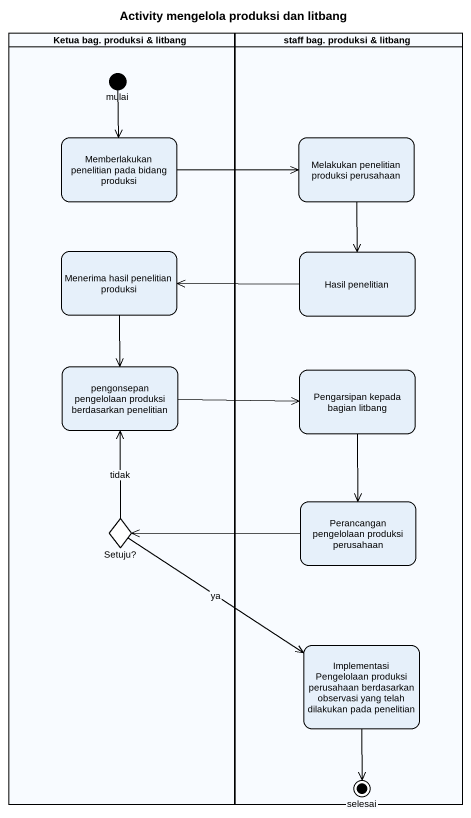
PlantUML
@startuml
title Activity mengelola produksi dan litbang
hide empty description
state "Ketua bag. produksi & litbang" as Ketua_bag_produksi_litbang <<partition>> {
  state mulai <<start>>
  state "Memberlakukan penelitian pada bidang produksi" as Memberlakukan_penelitian
  state "Menerima hasil penelitian produksi" as Menerima_hasil_penelitian
  state "pengonsepan pengelolaan produksi berdasarkan penelitian" as pengonsepan_pengelolaan
  state "Setuju?" as Setuju <<choice>>
}
state "staff bag. produksi & litbang" as staff_bag_produksi_litbang <<partition>> {
  state "Melakukan penelitian produksi perusahaan" as Melakukan_penelitian
  state "Hasil penelitian" as Hasil_penelitian
  state "Pengarsipan kepada bagian litbang" as Pengarsipan_kepada_bagian
  state "Perancangan pengelolaan produksi perusahaan" as Perancangan_pengelolaan
  state "Implementasi Pengelolaan produksi perusahaan berdasarkan observasi yang telah dilakukan pada penelitian" as Implementasi_Pengelolaan
  state selesai <<end>>
}
mulai --> Memberlakukan_penelitian
Memberlakukan_penelitian -right-> Melakukan_penelitian
Melakukan_penelitian --> Hasil_penelitian
Menerima_hasil_penelitian --> pengonsepan_pengelolaan
Hasil_penelitian -left-> Menerima_hasil_penelitian
pengonsepan_pengelolaan -right-> Pengarsipan_kepada_bagian
Pengarsipan_kepada_bagian --> Perancangan_pengelolaan
Setuju -up-> pengonsepan_pengelolaan : tidak
Setuju --> Implementasi_Pengelolaan : ya
Perancangan_pengelolaan -left-> Setuju
Implementasi_Pengelolaan --> selesai
@enduml
